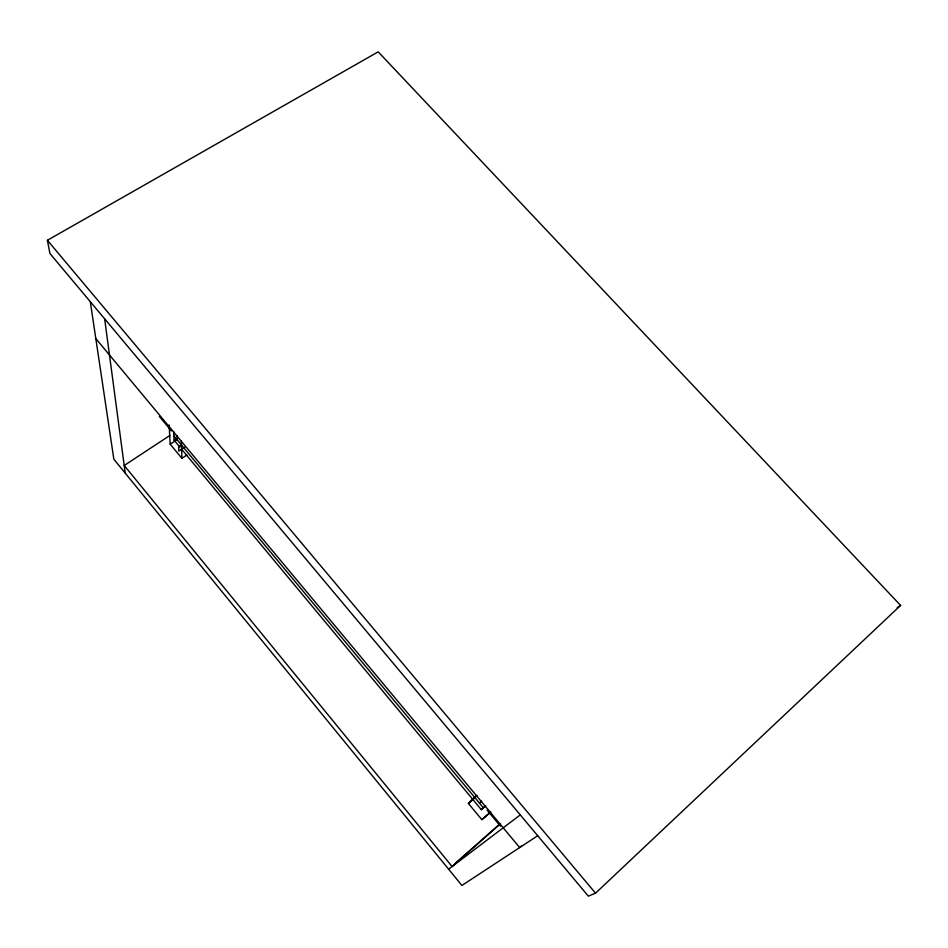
<?xml version="1.0" encoding="UTF-8"?>
<svg xmlns="http://www.w3.org/2000/svg" width="948" height="948" viewBox="0 0 948 948"><rect width="100%" height="100%" fill="white"/><g stroke="black" fill="none" stroke-linecap="round" stroke-linejoin="round"><path stroke-width="1.42" d="M474.723 797.434L475.481 796.83M472.057 799.745L470.03 801.676L475.623 796.83M490.886 812.021L481.833 819.665L468.383 803.454L476.963 795.313M595.545 893.182L900.6 605.405L378.193 51.844L47.4 240.294L49.924 253.507L588.341 896.156L595.545 893.182L47.4 240.294M479.451 803.11L481.62 801.119M521.862 845.604L519.67 847.571L95.819 338.578M481.323 809.675L485.589 805.907L481.323 809.675L181.661 449.269M455.253 863.332L499.549 824.179M500.437 823.824L452.101 866.555L124.212 465.504L169.811 435.499M481.833 819.665L489.618 812.851M468.383 803.454L475.067 797.671M487.924 809.639L487.213 810.256L500.437 826.146M448.617 869.186L520.262 814.889M169.147 425.012L170.178 444.197L181.909 458.334L186.827 455.052M185.002 447.018L178.84 451.118L178.674 446.828L181.139 445.193M179.764 446.994L174.1 440.18L176.553 438.545M170.178 444.197L176.328 440.133M537.717 835.733L461.913 885.468L113.843 459.211L90.309 301.713M897.211 607.597L900.6 605.405M159.311 416.373L171.387 430.878L171.315 429.42M173.899 435.914L483.385 807.838M104.636 318.812L125.231 473.159M173.685 431.482L174.1 440.18M177.146 435.63L177.323 440.038M181.293 440.595L181.909 458.334M182.289 445.442A3.413 1.173 -38.6 0 1 181.447 444.991"/></g></svg>
